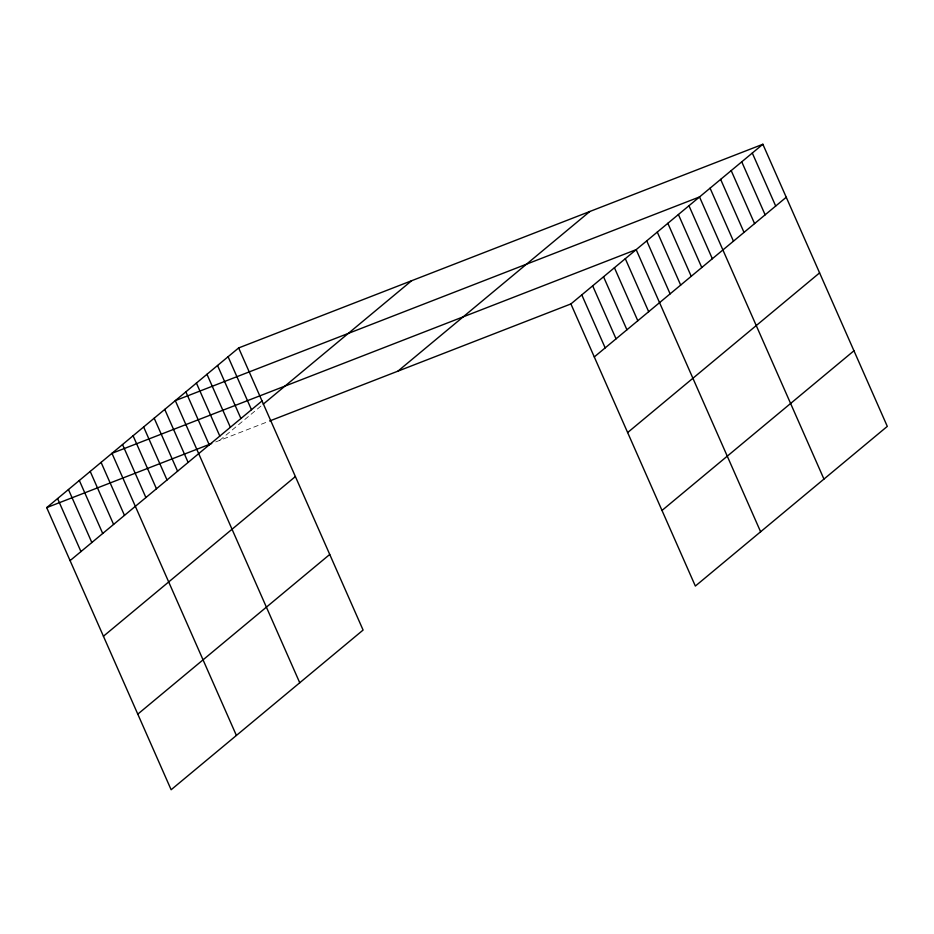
<?xml version="1.0" encoding="UTF-8"?>
<svg xmlns="http://www.w3.org/2000/svg" width="934" height="934" viewBox="0 0 934 934"><rect width="100%" height="100%" fill="white"/><g stroke="black" fill="none" stroke-linecap="round" stroke-linejoin="round"><path stroke-width="0.7" stroke-dasharray="4.67 3.5" d="M219.688 440.393L261.018 406.01M215.696 441.945L268.303 421.514"/><path stroke-width="1.4" d="M238.649 347.938L363.092 630.065L171.132 789.744L46.7 507.617L238.649 347.938L762.868 144.256L887.3 426.383L695.351 586.062L570.908 303.935L762.868 144.256M70.085 560.622L262.034 400.943M263.201 404.2L411.637 280.714M397.919 371.148L589.868 211.469M103.429 636.241L295.377 476.562M137.788 714.136L329.737 554.457M594.293 356.94L786.241 197.261M627.636 432.559L819.597 272.88M661.996 510.454L853.956 350.775M46.7 507.617L211.703 443.498M269.646 420.989L570.908 303.935M752.302 153.036L775.687 206.04M741.748 161.815L765.133 214.832M731.194 170.595L754.579 223.611M720.639 179.375L744.013 232.391M710.074 188.166L733.459 241.17M823.951 479.084L699.519 196.946L175.312 400.628L299.744 682.766M688.965 205.725L712.338 258.741M678.399 214.505L701.784 267.521M667.845 223.296L691.23 276.301M657.291 232.076L680.676 285.092M646.737 240.855L670.11 293.871M760.615 531.773L636.171 249.635L111.963 453.317L236.395 735.455M625.301 258.683L648.675 311.699M614.42 267.731L637.805 320.747M603.539 276.779L626.924 329.795M592.67 285.839L616.043 338.844M581.789 294.887L605.174 347.892M228.094 356.718L251.48 409.734M217.54 365.498L240.914 418.514M206.974 374.277L230.359 427.293M196.42 383.068L219.805 436.073M185.866 391.848L209.251 444.864M164.746 409.407L188.131 462.423M154.192 418.198L177.577 471.203M143.638 426.978L167.023 479.983M133.083 435.758L156.457 488.774M122.517 444.537L145.902 497.553M101.082 462.377L124.467 515.381M90.213 471.425L113.586 524.429M79.332 480.473L102.717 533.477M68.451 489.521L91.836 542.526M57.581 498.569L80.954 551.574"/></g></svg>
